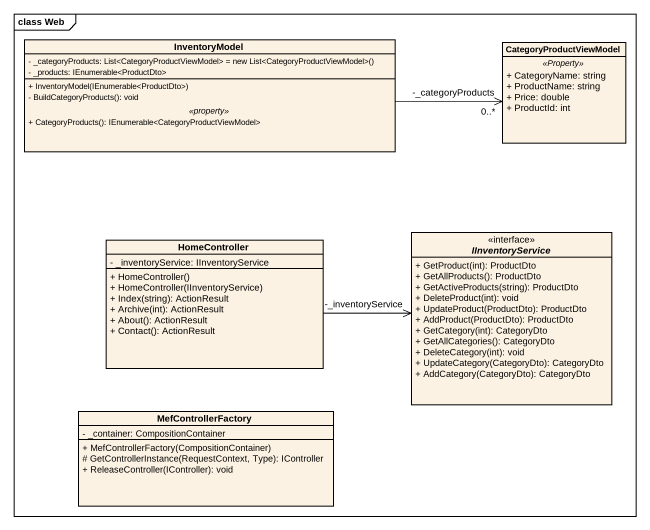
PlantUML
@startuml
mainframe class Web
hide circle
hide empty members
skinparam classAttributeIconSize 0
class InventoryModel {
  {field} - _categoryProducts: List<CategoryProductViewModel> = new List<CategoryProductViewModel>()
  - _products: IEnumerable<ProductDto>
  --
  + InventoryModel(IEnumerable<ProductDto>)
  - BuildCategoryProducts(): void
  .. <<property>> ..
  + CategoryProducts(): IEnumerable<CategoryProductViewModel>
}
class CategoryProductViewModel {
  .. <<Property>> ..
  + CategoryName: string
  + ProductName: string
  + Price: double
  + ProductId: int
}
interface IInventoryService <<interface>> {
  + GetProduct(int): ProductDto
  + GetAllProducts(): ProductDto
  + GetActiveProducts(string): ProductDto
  + DeleteProduct(int): void
  + UpdateProduct(ProductDto): ProductDto
  + AddProduct(ProductDto): ProductDto
  + GetCategory(int): CategoryDto
  + GetAllCategories(): CategoryDto
  + DeleteCategory(int): void
  + UpdateCategory(CategoryDto): CategoryDto
  + AddCategory(CategoryDto): CategoryDto
}
class HomeController {
  - _inventoryService: IInventoryService
  + HomeController()
  + HomeController(IInventoryService)
  + Index(string): ActionResult
  + Archive(int): ActionResult
  + About(): ActionResult
  + Contact(): ActionResult
}
class MefControllerFactory {
  - _container: CompositionContainer
  + MefControllerFactory(CompositionContainer)
  # GetControllerInstance(RequestContext, Type): IController
  + ReleaseController(IController): void
}
InventoryModel -right-> "-_categoryProducts\n0..*" CategoryProductViewModel
HomeController -right-> "-_inventoryService" IInventoryService
@enduml
